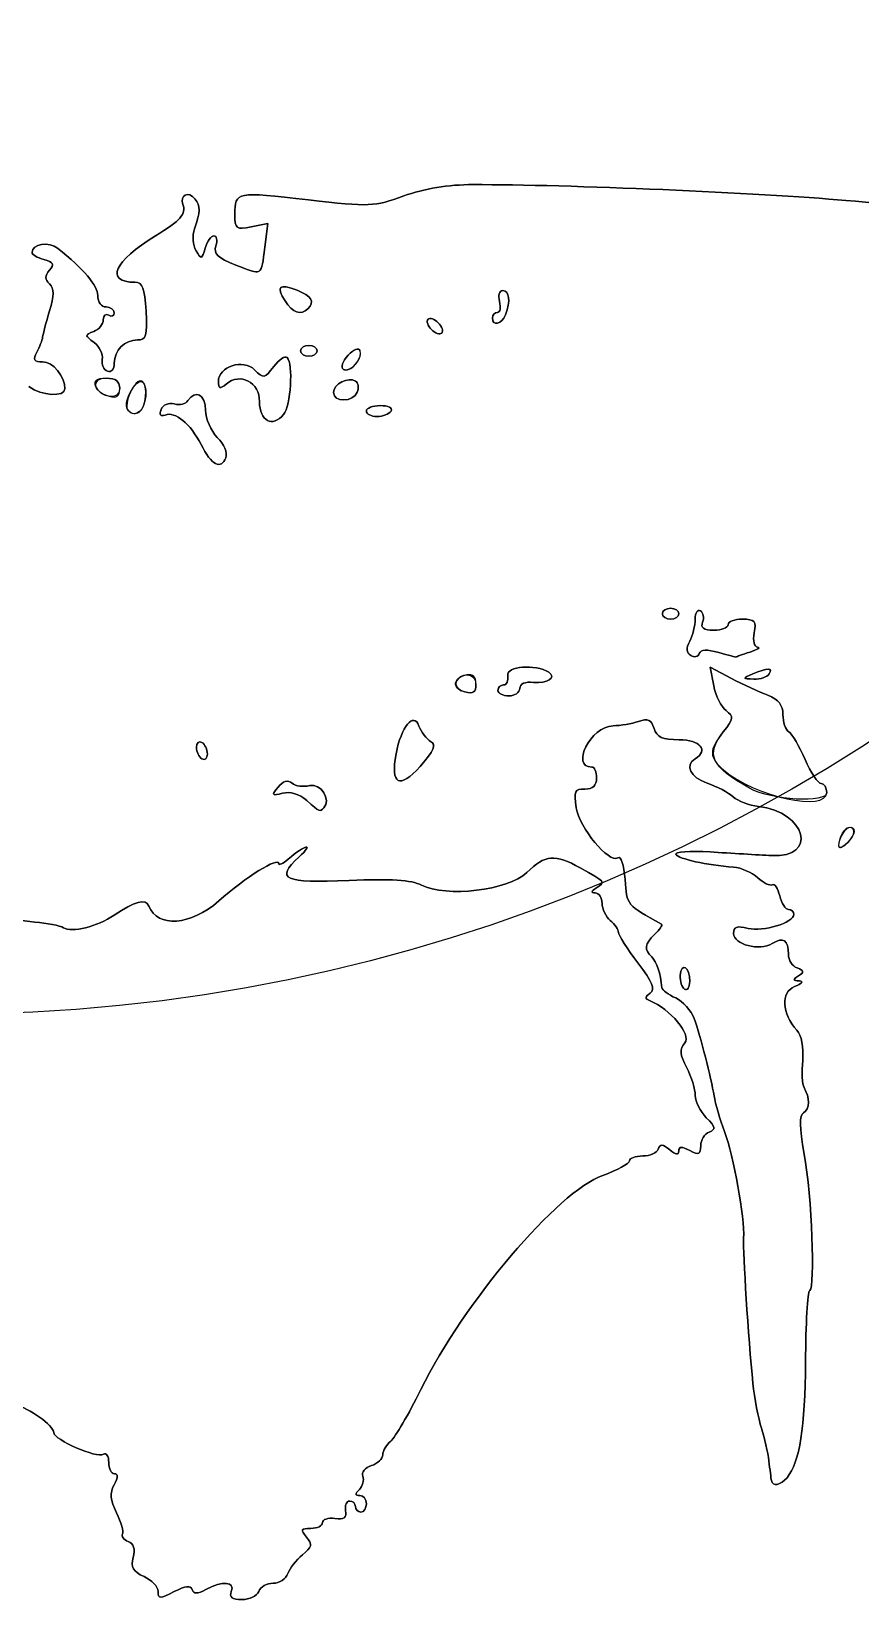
# Model space of a CAD drawing. Header units: millimetres. Extents: x -71.7 to 0.9, y 51.1 to 114.1.
# Drawn here: x -35.05 to -32.13, y 87 to 92.54 of the extents above; entities that cross this region are included whole.
import ezdxf

# ---------------------------------------------------------------- set-up
doc = ezdxf.new("R2010")
doc.units = ezdxf.units.MM
doc.layers.get('0').update_dxf_attribs({"linetype": 'CONTINUOUS'})

msp = doc.modelspace()

# ---------------------------------------------------------------- linework, layer by layer
for p, q in [((-34.2772, 91.8495), (-34.2191, 91.8612)), ((-34.2191, 91.8612), (-34.2772, 91.8495)), ((-34.2191, 91.8612), (-34.2296, 91.7774)), ((-34.2296, 91.7774), (-34.2191, 91.8612)), ((-32.6454, 90.2288), (-32.6583, 90.2939)), ((-32.6583, 90.2939), (-32.5829, 90.2546)), ((-32.5829, 90.2546), (-32.6583, 90.2939)), ((-32.6583, 90.2939), (-32.6454, 90.2288))]:
    msp.add_line(p, q)
msp.add_circle((-35.3564, 95.068), 6)
msp.add_circle((-35.3564, 95.068), 6)
for points in [[(-33.4939, 91.9984), (-33.5823, 91.9984), (-33.6674, 91.9845), (-33.739, 91.9583)], [(-33.739, 91.9583), (-33.6674, 91.9845), (-33.5823, 91.9984), (-33.4939, 91.9984)], [(-32.1786, 91.9424), (-32.4798, 91.9696), (-33.1638, 91.9987), (-33.4939, 91.9984)], [(-33.4939, 91.9984), (-33.1638, 91.9987), (-32.4798, 91.9696), (-32.1786, 91.9424)], [(-34.4766, 91.948), (-34.4981, 91.9768), (-34.5307, 91.9614), (-34.5185, 91.9282)], [(-34.5185, 91.9282), (-34.5307, 91.9614), (-34.4981, 91.9768), (-34.4766, 91.948)], [(-34.4777, 91.8422), (-34.4567, 91.9039), (-34.4564, 91.9209), (-34.4766, 91.948)], [(-34.4766, 91.948), (-34.4564, 91.9209), (-34.4567, 91.9039), (-34.4777, 91.8422)], [(-34.0756, 91.9447), (-34.3296, 91.9742), (-34.3353, 91.9731), (-34.3353, 91.8943)], [(-34.3353, 91.8943), (-34.3353, 91.9731), (-34.3296, 91.9742), (-34.0756, 91.9447)], [(-33.739, 91.9583), (-33.8439, 91.92), (-33.8588, 91.9195), (-34.0756, 91.9447)], [(-34.0756, 91.9447), (-33.8588, 91.9195), (-33.8439, 91.92), (-33.739, 91.9583)], [(-31.7047, 91.9067), (-31.7845, 91.91), (-31.9978, 91.9262), (-32.1786, 91.9424)], [(-32.1786, 91.9424), (-31.9978, 91.9262), (-31.7845, 91.91), (-31.7047, 91.9067)], [(-34.5185, 91.9282), (-34.5063, 91.8948), (-34.5274, 91.8706), (-34.6152, 91.8173)], [(-34.6152, 91.8173), (-34.5274, 91.8706), (-34.5063, 91.8948), (-34.5185, 91.9282)], [(-34.3353, 91.8943), (-34.3353, 91.8419), (-34.3312, 91.8387), (-34.2772, 91.8495)], [(-34.2772, 91.8495), (-34.3312, 91.8387), (-34.3353, 91.8419), (-34.3353, 91.8943)], [(-34.4723, 91.7648), (-34.4836, 91.7839), (-34.4859, 91.8181), (-34.4777, 91.8422)], [(-34.4777, 91.8422), (-34.4859, 91.8181), (-34.4836, 91.7839), (-34.4723, 91.7648)], [(-34.9608, 91.7739), (-34.9908, 91.7978), (-35.0511, 91.7883), (-35.0511, 91.7598)], [(-35.0511, 91.7598), (-35.0511, 91.7883), (-34.9908, 91.7978), (-34.9608, 91.7739)], [(-34.819, 91.6063), (-34.819, 91.6419), (-34.8684, 91.7004), (-34.9608, 91.7739)], [(-34.9608, 91.7739), (-34.8684, 91.7004), (-34.819, 91.6419), (-34.819, 91.6063)], [(-34.6152, 91.8173), (-34.7626, 91.7276), (-34.7951, 91.6541), (-34.6877, 91.6534)], [(-34.6877, 91.6534), (-34.7951, 91.6541), (-34.7626, 91.7276), (-34.6152, 91.8173)], [(-34.4398, 91.774), (-34.4511, 91.7341), (-34.4537, 91.7333), (-34.4723, 91.7648)], [(-34.4723, 91.7648), (-34.4537, 91.7333), (-34.4511, 91.7341), (-34.4398, 91.774)], [(-34.4092, 91.8176), (-34.4193, 91.8176), (-34.4331, 91.798), (-34.4398, 91.774)], [(-34.4398, 91.774), (-34.4331, 91.798), (-34.4193, 91.8176), (-34.4092, 91.8176)], [(-34.4021, 91.7819), (-34.3959, 91.8015), (-34.3991, 91.8176), (-34.4092, 91.8176)], [(-34.4092, 91.8176), (-34.3991, 91.8176), (-34.3959, 91.8015), (-34.4021, 91.7819)], [(-34.3323, 91.7144), (-34.3962, 91.7396), (-34.4111, 91.7538), (-34.4021, 91.7819)], [(-34.4021, 91.7819), (-34.4111, 91.7538), (-34.3962, 91.7396), (-34.3323, 91.7144)], [(-34.2296, 91.7774), (-34.2427, 91.6727), (-34.2361, 91.6767), (-34.3323, 91.7144)], [(-34.3323, 91.7144), (-34.2361, 91.6767), (-34.2427, 91.6727), (-34.2296, 91.7774)], [(-35.0511, 91.7598), (-35.0511, 91.7515), (-35.0322, 91.7398), (-35.0092, 91.7338)], [(-35.0092, 91.7338), (-35.0322, 91.7398), (-35.0511, 91.7515), (-35.0511, 91.7598)], [(-35.0092, 91.7338), (-34.9763, 91.7251), (-34.972, 91.7172), (-34.9894, 91.6962)], [(-34.9894, 91.6962), (-34.972, 91.7172), (-34.9763, 91.7251), (-35.0092, 91.7338)], [(-34.9894, 91.6962), (-35.0059, 91.6764), (-35.0059, 91.6641), (-34.9893, 91.6476)], [(-34.9893, 91.6476), (-35.0059, 91.6641), (-35.0059, 91.6764), (-34.9894, 91.6962)], [(-34.9893, 91.6476), (-34.9728, 91.631), (-34.9727, 91.6069), (-34.9892, 91.5523)], [(-34.9892, 91.5523), (-34.9727, 91.6069), (-34.9728, 91.631), (-34.9893, 91.6476)], [(-34.79, 91.5662), (-34.8064, 91.5662), (-34.819, 91.5835), (-34.819, 91.6063)], [(-34.819, 91.6063), (-34.819, 91.5835), (-34.8064, 91.5662), (-34.79, 91.5662)], [(-34.6877, 91.6534), (-34.6614, 91.6532), (-34.6533, 91.6322), (-34.6487, 91.5516)], [(-34.6487, 91.5516), (-34.6533, 91.6322), (-34.6614, 91.6532), (-34.6877, 91.6534)], [(-34.158, 91.5874), (-34.1904, 91.6393), (-34.1792, 91.6494), (-34.1156, 91.6252)], [(-34.1156, 91.6252), (-34.1792, 91.6494), (-34.1904, 91.6393), (-34.158, 91.5874)], [(-34.1156, 91.6252), (-34.065, 91.6059), (-34.0526, 91.5846), (-34.0775, 91.5597)], [(-34.0775, 91.5597), (-34.0526, 91.5846), (-34.065, 91.6059), (-34.1156, 91.6252)], [(-33.4013, 91.5854), (-33.4069, 91.6071), (-33.4019, 91.6241), (-33.3898, 91.6241)], [(-33.3898, 91.6241), (-33.4019, 91.6241), (-33.4069, 91.6071), (-33.4013, 91.5854)], [(-33.3898, 91.6241), (-33.3661, 91.6241), (-33.3617, 91.5863), (-33.38, 91.5387)], [(-33.38, 91.5387), (-33.3617, 91.5863), (-33.3661, 91.6241), (-33.3898, 91.6241)], [(-34.9892, 91.5523), (-35.0012, 91.512), (-35.0122, 91.4704), (-35.0137, 91.4597)], [(-35.0137, 91.4597), (-35.0122, 91.4704), (-35.0012, 91.512), (-34.9892, 91.5523)], [(-34.7609, 91.5457), (-34.7609, 91.5569), (-34.774, 91.5662), (-34.79, 91.5662)], [(-34.79, 91.5662), (-34.774, 91.5662), (-34.7609, 91.5569), (-34.7609, 91.5457)], [(-34.6487, 91.5516), (-34.6436, 91.4636), (-34.6476, 91.45), (-34.6787, 91.45)], [(-34.6787, 91.45), (-34.6476, 91.45), (-34.6436, 91.4636), (-34.6487, 91.5516)], [(-34.0775, 91.5597), (-34.1014, 91.5358), (-34.1325, 91.5465), (-34.158, 91.5874)], [(-34.158, 91.5874), (-34.1325, 91.5465), (-34.1014, 91.5358), (-34.0775, 91.5597)], [(-33.4087, 91.5468), (-33.3991, 91.5468), (-33.3957, 91.5642), (-33.4013, 91.5854)], [(-33.4013, 91.5854), (-33.3957, 91.5642), (-33.3991, 91.5468), (-33.4087, 91.5468)], [(-34.8335, 91.4798), (-34.8148, 91.487), (-34.7996, 91.5056), (-34.7996, 91.521)], [(-34.7996, 91.521), (-34.7996, 91.5056), (-34.8148, 91.487), (-34.8335, 91.4798)], [(-34.7996, 91.521), (-34.7996, 91.5364), (-34.7909, 91.5437), (-34.7803, 91.5371)], [(-34.7803, 91.5371), (-34.7909, 91.5437), (-34.7996, 91.5364), (-34.7996, 91.521)], [(-34.7803, 91.5371), (-34.7696, 91.5305), (-34.7609, 91.5344), (-34.7609, 91.5457)], [(-34.7609, 91.5457), (-34.7609, 91.5344), (-34.7696, 91.5305), (-34.7803, 91.5371)], [(-33.6547, 91.5069), (-33.6596, 91.5214), (-33.6523, 91.5287), (-33.6378, 91.5238)], [(-33.6378, 91.5238), (-33.6523, 91.5287), (-33.6596, 91.5214), (-33.6547, 91.5069)], [(-33.6209, 91.473), (-33.6348, 91.4777), (-33.65, 91.4929), (-33.6547, 91.5069)], [(-33.6547, 91.5069), (-33.65, 91.4929), (-33.6348, 91.4777), (-33.6209, 91.473)], [(-33.6378, 91.5238), (-33.6239, 91.5192), (-33.6087, 91.504), (-33.604, 91.49)], [(-33.604, 91.49), (-33.6087, 91.504), (-33.6239, 91.5192), (-33.6378, 91.5238)], [(-33.4263, 91.5275), (-33.4263, 91.5381), (-33.4184, 91.5468), (-33.4087, 91.5468)], [(-33.4087, 91.5468), (-33.4184, 91.5468), (-33.4263, 91.5381), (-33.4263, 91.5275)], [(-33.38, 91.5387), (-33.3929, 91.505), (-33.4263, 91.4968), (-33.4263, 91.5275)], [(-33.4263, 91.5275), (-33.4263, 91.4968), (-33.3929, 91.505), (-33.38, 91.5387)], [(-35.0137, 91.4597), (-35.015, 91.4491), (-35.0243, 91.4252), (-35.0343, 91.4065)], [(-35.0343, 91.4065), (-35.0243, 91.4252), (-35.015, 91.4491), (-35.0137, 91.4597)], [(-34.8322, 91.4408), (-34.8654, 91.4653), (-34.8654, 91.4674), (-34.8335, 91.4798)], [(-34.8335, 91.4798), (-34.8654, 91.4674), (-34.8654, 91.4653), (-34.8322, 91.4408)], [(-34.8032, 91.3813), (-34.7999, 91.3998), (-34.8129, 91.4266), (-34.8322, 91.4408)], [(-34.8322, 91.4408), (-34.8129, 91.4266), (-34.7999, 91.3998), (-34.8032, 91.3813)], [(-34.6787, 91.45), (-34.7248, 91.45), (-34.7609, 91.4136), (-34.7609, 91.3672)], [(-34.7609, 91.3672), (-34.7609, 91.4136), (-34.7248, 91.45), (-34.6787, 91.45)], [(-33.604, 91.49), (-33.5991, 91.4755), (-33.6064, 91.4682), (-33.6209, 91.473)], [(-33.6209, 91.473), (-33.6064, 91.4682), (-33.5991, 91.4755), (-33.604, 91.49)], [(-35.0343, 91.4065), (-35.0487, 91.3796), (-35.0446, 91.3727), (-35.0137, 91.3727)], [(-35.0137, 91.3727), (-35.0446, 91.3727), (-35.0487, 91.3796), (-35.0343, 91.4065)], [(-34.198, 91.356), (-34.1792, 91.3808), (-34.158, 91.3951), (-34.1507, 91.3878)], [(-34.1507, 91.3878), (-34.158, 91.3951), (-34.1792, 91.3808), (-34.198, 91.356)], [(-34.1507, 91.3878), (-34.1286, 91.3658), (-34.1378, 91.2171), (-34.1632, 91.1867)], [(-34.1632, 91.1867), (-34.1378, 91.2171), (-34.1286, 91.3658), (-34.1507, 91.3878)], [(-34.1033, 91.4113), (-34.1033, 91.422), (-34.0902, 91.4307), (-34.0742, 91.4307)], [(-34.0742, 91.4307), (-34.0902, 91.4307), (-34.1033, 91.422), (-34.1033, 91.4113)], [(-34.0742, 91.3921), (-34.0902, 91.3921), (-34.1033, 91.4007), (-34.1033, 91.4113)], [(-34.1033, 91.4113), (-34.1033, 91.4007), (-34.0902, 91.3921), (-34.0742, 91.3921)], [(-34.0742, 91.4307), (-34.0583, 91.4307), (-34.0452, 91.422), (-34.0452, 91.4113)], [(-34.0452, 91.4113), (-34.0452, 91.422), (-34.0583, 91.4307), (-34.0742, 91.4307)], [(-34.0452, 91.4113), (-34.0452, 91.4007), (-34.0583, 91.3921), (-34.0742, 91.3921)], [(-34.0742, 91.3921), (-34.0583, 91.3921), (-34.0452, 91.4007), (-34.0452, 91.4113)], [(-33.952, 91.3458), (-33.9623, 91.3522), (-33.9551, 91.374), (-33.9358, 91.3955)], [(-33.9358, 91.3955), (-33.9551, 91.374), (-33.9623, 91.3522), (-33.952, 91.3458)], [(-33.894, 91.4122), (-33.8843, 91.383), (-33.9291, 91.3316), (-33.952, 91.3458)], [(-33.9358, 91.3955), (-33.9153, 91.418), (-33.8982, 91.4249), (-33.894, 91.4122)], [(-33.9102, 91.3626), (-33.8727, 91.4077), (-33.8968, 91.4385), (-33.9358, 91.3955)], [(-35.0137, 91.3727), (-34.977, 91.3727), (-34.935, 91.3218), (-34.935, 91.2773)], [(-34.935, 91.2773), (-34.935, 91.3218), (-34.977, 91.3727), (-35.0137, 91.3727)], [(-34.7851, 91.3392), (-34.7984, 91.3439), (-34.8065, 91.3628), (-34.8032, 91.3813)], [(-34.8032, 91.3813), (-34.8065, 91.3628), (-34.7984, 91.3439), (-34.7851, 91.3392)], [(-34.7609, 91.3672), (-34.7609, 91.3465), (-34.7713, 91.3344), (-34.7851, 91.3392)], [(-34.7851, 91.3392), (-34.7713, 91.3344), (-34.7609, 91.3465), (-34.7609, 91.3672)], [(-34.3934, 91.3031), (-34.3934, 91.3561), (-34.3057, 91.3845), (-34.2655, 91.3443)], [(-34.2655, 91.3443), (-34.3057, 91.3845), (-34.3934, 91.3561), (-34.3934, 91.3031)], [(-34.2655, 91.3443), (-34.2337, 91.3125), (-34.2303, 91.3131), (-34.198, 91.356)], [(-34.198, 91.356), (-34.2303, 91.3131), (-34.2337, 91.3125), (-34.2655, 91.3443)], [(-33.952, 91.3458), (-33.9419, 91.3395), (-33.923, 91.3471), (-33.9102, 91.3626)], [(-34.935, 91.2773), (-34.935, 91.247), (-35.0184, 91.2522), (-35.0619, 91.285)], [(-35.0619, 91.285), (-35.0184, 91.2522), (-34.935, 91.247), (-34.935, 91.2773)], [(-34.8267, 91.2876), (-34.8339, 91.3063), (-34.8224, 91.3147), (-34.7893, 91.3147)], [(-34.7893, 91.3147), (-34.8459, 91.3147), (-34.838, 91.2661), (-34.7789, 91.2507)], [(-34.7416, 91.2778), (-34.7416, 91.2347), (-34.8094, 91.2425), (-34.8267, 91.2876)], [(-34.7893, 91.3147), (-34.7552, 91.3147), (-34.7416, 91.3041), (-34.7416, 91.2778)], [(-34.7416, 91.2778), (-34.7416, 91.3041), (-34.7552, 91.3147), (-34.7893, 91.3147)], [(-34.7789, 91.2507), (-34.7517, 91.2436), (-34.7416, 91.2508), (-34.7416, 91.2778)], [(-34.6626, 91.304), (-34.6864, 91.3187), (-34.7321, 91.2201), (-34.7111, 91.199)], [(-34.7035, 91.2653), (-34.6736, 91.321), (-34.6461, 91.3139), (-34.65, 91.2514)], [(-34.6728, 91.1946), (-34.6486, 91.2111), (-34.6411, 91.2907), (-34.6626, 91.304)], [(-34.3662, 91.2938), (-34.3877, 91.276), (-34.3934, 91.278), (-34.3934, 91.3031)], [(-34.3934, 91.3031), (-34.3934, 91.278), (-34.3877, 91.276), (-34.3662, 91.2938)], [(-34.2482, 91.232), (-34.248, 91.3006), (-34.3155, 91.3359), (-34.3662, 91.2938)], [(-34.3662, 91.2938), (-34.3155, 91.3359), (-34.248, 91.3006), (-34.2482, 91.232)], [(-33.9872, 91.2642), (-33.9872, 91.294), (-33.9353, 91.3207), (-33.9089, 91.3045)], [(-33.9089, 91.3045), (-33.9353, 91.3207), (-33.9872, 91.294), (-33.9872, 91.2642)], [(-33.9089, 91.3045), (-33.8997, 91.2988), (-33.8971, 91.2813), (-33.9031, 91.2657)], [(-33.9031, 91.2657), (-33.8971, 91.2813), (-33.8997, 91.2988), (-33.9089, 91.3045)], [(-34.7111, 91.199), (-34.7224, 91.2103), (-34.7195, 91.2353), (-34.7035, 91.2653)], [(-34.65, 91.2514), (-34.6532, 91.2007), (-34.6852, 91.1732), (-34.7111, 91.199)], [(-34.5955, 91.204), (-34.5891, 91.2207), (-34.5693, 91.2291), (-34.5491, 91.2238)], [(-34.5491, 91.2238), (-34.5693, 91.2291), (-34.5891, 91.2207), (-34.5955, 91.204)], [(-34.5491, 91.2238), (-34.5297, 91.2188), (-34.508, 91.224), (-34.5008, 91.2356)], [(-34.5008, 91.2356), (-34.508, 91.224), (-34.5297, 91.2188), (-34.5491, 91.2238)], [(-34.5008, 91.2356), (-34.4755, 91.2766), (-34.4386, 91.2565), (-34.4386, 91.2019)], [(-34.4386, 91.2019), (-34.4386, 91.2565), (-34.4755, 91.2766), (-34.5008, 91.2356)], [(-34.1632, 91.1867), (-34.2026, 91.139), (-34.2483, 91.1634), (-34.2482, 91.232)], [(-34.2482, 91.232), (-34.2483, 91.1634), (-34.2026, 91.139), (-34.1632, 91.1867)], [(-33.9031, 91.2657), (-33.9169, 91.2296), (-33.9872, 91.2283), (-33.9872, 91.2642)], [(-33.9872, 91.2642), (-33.9872, 91.2283), (-33.9169, 91.2296), (-33.9031, 91.2657)], [(-33.8711, 91.1986), (-33.8711, 91.2092), (-33.8489, 91.218), (-33.8217, 91.218)], [(-33.8217, 91.218), (-33.8489, 91.218), (-33.8711, 91.2092), (-33.8711, 91.1986)], [(-33.8217, 91.218), (-33.7936, 91.218), (-33.7773, 91.2096), (-33.7841, 91.1986)], [(-33.7841, 91.1986), (-33.7773, 91.2096), (-33.7936, 91.218), (-33.8217, 91.218)], [(-34.7111, 91.199), (-34.7011, 91.189), (-34.6838, 91.187), (-34.6728, 91.1946)], [(-34.5814, 91.1847), (-34.5976, 91.1784), (-34.6027, 91.1853), (-34.5955, 91.204)], [(-34.5955, 91.204), (-34.6027, 91.1853), (-34.5976, 91.1784), (-34.5814, 91.1847)], [(-34.4545, 91.0803), (-34.4921, 91.1542), (-34.5458, 91.1983), (-34.5814, 91.1847)], [(-34.5814, 91.1847), (-34.5458, 91.1983), (-34.4921, 91.1542), (-34.4545, 91.0803)], [(-34.4386, 91.2019), (-34.4386, 91.1716), (-34.42, 91.1284), (-34.3971, 91.1056)], [(-34.3971, 91.1056), (-34.42, 91.1284), (-34.4386, 91.1716), (-34.4386, 91.2019)], [(-33.8336, 91.1793), (-33.8542, 91.1793), (-33.8711, 91.188), (-33.8711, 91.1986)], [(-33.8711, 91.1986), (-33.8711, 91.188), (-33.8542, 91.1793), (-33.8336, 91.1793)], [(-33.7841, 91.1986), (-33.7907, 91.188), (-33.8129, 91.1793), (-33.8336, 91.1793)], [(-33.8336, 91.1793), (-33.8129, 91.1793), (-33.7907, 91.188), (-33.7841, 91.1986)], [(-34.3672, 91.0338), (-34.384, 90.99), (-34.4177, 91.0079), (-34.4545, 91.0803)], [(-34.4545, 91.0803), (-34.4177, 91.0079), (-34.384, 90.99), (-34.3672, 91.0338)], [(-34.3971, 91.1056), (-34.373, 91.0815), (-34.3605, 91.0513), (-34.3672, 91.0338)], [(-34.3672, 91.0338), (-34.3605, 91.0513), (-34.373, 91.0815), (-34.3971, 91.1056)], [(-32.8266, 90.4829), (-32.8266, 90.4935), (-32.8135, 90.5023), (-32.7976, 90.5023)], [(-32.7976, 90.5023), (-32.8135, 90.5023), (-32.8266, 90.4935), (-32.8266, 90.4829)], [(-32.7976, 90.5023), (-32.7816, 90.5023), (-32.7685, 90.4935), (-32.7685, 90.4829)], [(-32.7685, 90.4829), (-32.7685, 90.4935), (-32.7816, 90.5023), (-32.7976, 90.5023)], [(-32.7976, 90.4636), (-32.8135, 90.4636), (-32.8266, 90.4722), (-32.8266, 90.4829)], [(-32.8266, 90.4829), (-32.8266, 90.4722), (-32.8135, 90.4636), (-32.7976, 90.4636)], [(-32.7685, 90.4829), (-32.7685, 90.4722), (-32.7816, 90.4636), (-32.7976, 90.4636)], [(-32.7976, 90.4636), (-32.7816, 90.4636), (-32.7685, 90.4722), (-32.7685, 90.4829)], [(-32.7299, 90.3861), (-32.7192, 90.4061), (-32.7106, 90.4408), (-32.7106, 90.4634)], [(-32.7106, 90.4634), (-32.7106, 90.4408), (-32.7192, 90.4061), (-32.7299, 90.3861)], [(-32.7106, 90.4634), (-32.7106, 90.4861), (-32.7022, 90.4994), (-32.6921, 90.4931)], [(-32.6921, 90.4931), (-32.7022, 90.4994), (-32.7106, 90.4861), (-32.7106, 90.4634)], [(-32.6921, 90.4931), (-32.6818, 90.4868), (-32.6785, 90.4689), (-32.6845, 90.4533)], [(-32.6845, 90.4533), (-32.6785, 90.4689), (-32.6818, 90.4868), (-32.6921, 90.4931)], [(-32.6845, 90.4533), (-32.6923, 90.4328), (-32.6813, 90.4249), (-32.6449, 90.4249)], [(-32.6449, 90.4249), (-32.6813, 90.4249), (-32.6923, 90.4328), (-32.6845, 90.4533)], [(-32.6449, 90.4249), (-32.6172, 90.4249), (-32.5945, 90.4335), (-32.5945, 90.4442)], [(-32.5945, 90.4442), (-32.5945, 90.4335), (-32.6172, 90.4249), (-32.6449, 90.4249)], [(-32.5945, 90.4442), (-32.5945, 90.4549), (-32.5717, 90.4636), (-32.5438, 90.4636)], [(-32.5438, 90.4636), (-32.5717, 90.4636), (-32.5945, 90.4549), (-32.5945, 90.4442)], [(-32.5438, 90.4636), (-32.5003, 90.4636), (-32.4945, 90.4568), (-32.5025, 90.4152)], [(-32.5025, 90.4152), (-32.4945, 90.4568), (-32.5003, 90.4636), (-32.5438, 90.4636)], [(-32.5025, 90.4152), (-32.5078, 90.3876), (-32.5025, 90.366), (-32.4902, 90.3649)], [(-32.4902, 90.3649), (-32.5025, 90.366), (-32.5078, 90.3876), (-32.5025, 90.4152)], [(-32.7262, 90.3356), (-32.7425, 90.3456), (-32.7437, 90.3605), (-32.7299, 90.3861)], [(-32.7299, 90.3861), (-32.7437, 90.3605), (-32.7425, 90.3456), (-32.7262, 90.3356)], [(-32.6961, 90.3424), (-32.7, 90.3308), (-32.7136, 90.3277), (-32.7262, 90.3356)], [(-32.7262, 90.3356), (-32.7136, 90.3277), (-32.7, 90.3308), (-32.6961, 90.3424)], [(-32.6274, 90.3458), (-32.6694, 90.3579), (-32.6913, 90.3568), (-32.6961, 90.3424)], [(-32.6961, 90.3424), (-32.6913, 90.3568), (-32.6694, 90.3579), (-32.6274, 90.3458)], [(-32.5656, 90.3301), (-32.5657, 90.329), (-32.5935, 90.3361), (-32.6274, 90.3458)], [(-32.6274, 90.3458), (-32.5935, 90.3361), (-32.5657, 90.329), (-32.5656, 90.3301)], [(-32.5171, 90.3475), (-32.5437, 90.339), (-32.5655, 90.3312), (-32.5656, 90.3301)], [(-32.5656, 90.3301), (-32.5655, 90.3312), (-32.5437, 90.339), (-32.5171, 90.3475)], [(-32.4902, 90.3649), (-32.4784, 90.3639), (-32.4906, 90.356), (-32.5171, 90.3475)], [(-32.5171, 90.3475), (-32.4906, 90.356), (-32.4784, 90.3639), (-32.4902, 90.3649)], [(-33.3722, 90.2651), (-33.3777, 90.2974), (-33.2749, 90.3055), (-33.2277, 90.2766)], [(-33.2277, 90.2766), (-33.2749, 90.3055), (-33.3777, 90.2974), (-33.3722, 90.2651)], [(-33.2277, 90.2766), (-33.1987, 90.2588), (-33.2338, 90.235), (-33.2813, 90.2402)], [(-33.2813, 90.2402), (-33.2338, 90.235), (-33.1987, 90.2588), (-33.2277, 90.2766)], [(-32.5074, 90.2701), (-32.4542, 90.293), (-32.4353, 90.293), (-32.4494, 90.2701)], [(-32.4494, 90.2701), (-32.4353, 90.293), (-32.4542, 90.293), (-32.5074, 90.2701)], [(-33.5237, 90.2067), (-33.5455, 90.2124), (-33.56, 90.2268), (-33.556, 90.2387)], [(-33.556, 90.2387), (-33.5426, 90.2789), (-33.4843, 90.2756), (-33.4843, 90.2347)], [(-33.5165, 90.2667), (-33.5644, 90.2575), (-33.5691, 90.2185), (-33.5237, 90.2067)], [(-33.4843, 90.2347), (-33.4843, 90.2056), (-33.4938, 90.1989), (-33.5237, 90.2067)], [(-33.5237, 90.2067), (-33.4938, 90.1989), (-33.4843, 90.2056), (-33.4843, 90.2347)], [(-33.4843, 90.2347), (-33.4843, 90.26), (-33.4952, 90.2708), (-33.5165, 90.2667)], [(-33.4069, 90.2121), (-33.4069, 90.2227), (-33.3978, 90.2314), (-33.3867, 90.2314)], [(-33.3867, 90.2314), (-33.3978, 90.2314), (-33.4069, 90.2227), (-33.4069, 90.2121)], [(-33.3867, 90.2314), (-33.3756, 90.2314), (-33.3691, 90.2466), (-33.3722, 90.2651)], [(-33.3722, 90.2651), (-33.3691, 90.2466), (-33.3756, 90.2314), (-33.3867, 90.2314)], [(-33.2813, 90.2402), (-33.3117, 90.2435), (-33.3295, 90.2357), (-33.3295, 90.2191)], [(-33.3295, 90.2191), (-33.3295, 90.2357), (-33.3117, 90.2435), (-33.2813, 90.2402)], [(-32.6017, 90.1407), (-32.6187, 90.1533), (-32.6384, 90.193), (-32.6454, 90.2288)], [(-32.6454, 90.2288), (-32.6384, 90.193), (-32.6187, 90.1533), (-32.6017, 90.1407)], [(-32.5829, 90.2546), (-32.5414, 90.233), (-32.4835, 90.2061), (-32.4542, 90.1948)], [(-32.4542, 90.1948), (-32.4835, 90.2061), (-32.5414, 90.233), (-32.5829, 90.2546)], [(-32.5038, 90.2522), (-32.5446, 90.2535), (-32.5448, 90.2541), (-32.5074, 90.2701)], [(-32.5074, 90.2701), (-32.5448, 90.2541), (-32.5446, 90.2535), (-32.5038, 90.2522)], [(-32.4494, 90.2701), (-32.456, 90.2595), (-32.4804, 90.2514), (-32.5038, 90.2522)], [(-32.5038, 90.2522), (-32.4804, 90.2514), (-32.456, 90.2595), (-32.4494, 90.2701)], [(-33.3682, 90.1927), (-33.3895, 90.1927), (-33.4069, 90.2015), (-33.4069, 90.2121)], [(-33.4069, 90.2121), (-33.4069, 90.2015), (-33.3895, 90.1927), (-33.3682, 90.1927)], [(-33.3295, 90.2191), (-33.3295, 90.2046), (-33.3469, 90.1927), (-33.3682, 90.1927)], [(-33.3682, 90.1927), (-33.3469, 90.1927), (-33.3295, 90.2046), (-33.3295, 90.2191)], [(-32.4542, 90.1948), (-32.4161, 90.1801), (-32.4011, 90.1607), (-32.4011, 90.1266)], [(-32.4011, 90.1266), (-32.4011, 90.1607), (-32.4161, 90.1801), (-32.4542, 90.1948)], [(-32.6116, 90.0655), (-32.5746, 90.1126), (-32.5736, 90.1197), (-32.6017, 90.1407)], [(-32.6017, 90.1407), (-32.5736, 90.1197), (-32.5746, 90.1126), (-32.6116, 90.0655)], [(-32.4011, 90.1266), (-32.4011, 90.1004), (-32.3916, 90.0732), (-32.3801, 90.066)], [(-32.3801, 90.066), (-32.3916, 90.0732), (-32.4011, 90.1004), (-32.4011, 90.1266)], [(-33.7664, 89.9879), (-33.7483, 90.0841), (-33.7044, 90.1374), (-33.6854, 90.0864)], [(-33.6854, 90.0864), (-33.7044, 90.1374), (-33.7483, 90.0841), (-33.7664, 89.9879)], [(-33.6854, 90.0864), (-33.6775, 90.0651), (-33.659, 90.0405), (-33.6444, 90.0317)], [(-33.6444, 90.0317), (-33.659, 90.0405), (-33.6775, 90.0651), (-33.6854, 90.0864)], [(-33.0751, 89.9413), (-33.1521, 89.9413), (-33.0787, 90.085), (-33.0007, 90.0871)], [(-33.0007, 90.0871), (-33.0787, 90.085), (-33.1521, 89.9413), (-33.0751, 89.9413)], [(-33.0007, 90.0871), (-32.9741, 90.0877), (-32.9334, 90.0947), (-32.9104, 90.1026)], [(-32.9104, 90.1026), (-32.9334, 90.0947), (-32.9741, 90.0877), (-33.0007, 90.0871)], [(-32.9104, 90.1026), (-32.8779, 90.1138), (-32.8656, 90.1081), (-32.8559, 90.0775)], [(-32.8559, 90.0775), (-32.8656, 90.1081), (-32.8779, 90.1138), (-32.9104, 90.1026)], [(-32.8559, 90.0775), (-32.846, 90.0466), (-32.8269, 90.038), (-32.7672, 90.038)], [(-32.7672, 90.038), (-32.8269, 90.038), (-32.846, 90.0466), (-32.8559, 90.0775)], [(-32.6116, 90.0655), (-32.6635, 89.9995), (-32.663, 89.9763), (-32.609, 89.9302)], [(-32.5188, 89.8667), (-32.6549, 89.9434), (-32.6745, 89.9855), (-32.6116, 90.0655)], [(-32.3801, 90.066), (-32.3686, 90.059), (-32.3428, 90.0149), (-32.3228, 89.9682)], [(-32.3228, 89.9682), (-32.3428, 90.0149), (-32.3686, 90.059), (-32.3801, 90.066)], [(-34.4708, 90.0113), (-34.4708, 90.0272), (-34.4621, 90.0349), (-34.4515, 90.0283)], [(-34.4515, 90.0283), (-34.4621, 90.0349), (-34.4708, 90.0272), (-34.4708, 90.0113)], [(-34.4515, 89.9703), (-34.4621, 89.9769), (-34.4708, 89.9953), (-34.4708, 90.0113)], [(-34.4708, 90.0113), (-34.4708, 89.9953), (-34.4621, 89.9769), (-34.4515, 89.9703)], [(-34.4515, 90.0283), (-34.4408, 90.0218), (-34.4321, 90.0034), (-34.4321, 89.9874)], [(-34.4321, 89.9874), (-34.4321, 90.0034), (-34.4408, 90.0218), (-34.4515, 90.0283)], [(-33.6444, 90.0317), (-33.6236, 90.0192), (-33.6317, 90.0001), (-33.6816, 89.9438)], [(-33.6816, 89.9438), (-33.6317, 90.0001), (-33.6236, 90.0192), (-33.6444, 90.0317)], [(-32.7672, 90.038), (-32.6932, 90.038), (-32.6617, 90.0004), (-32.7106, 89.9703)], [(-32.7106, 89.9703), (-32.6617, 90.0004), (-32.6932, 90.038), (-32.7672, 90.038)], [(-34.4321, 89.9874), (-34.4321, 89.9714), (-34.4408, 89.9637), (-34.4515, 89.9703)], [(-34.4515, 89.9703), (-34.4408, 89.9637), (-34.4321, 89.9714), (-34.4321, 89.9874)], [(-33.6816, 89.9438), (-33.7541, 89.862), (-33.7868, 89.8789), (-33.7664, 89.9879)], [(-33.7664, 89.9879), (-33.7868, 89.8789), (-33.7541, 89.862), (-33.6816, 89.9438)], [(-32.7106, 89.9703), (-32.7488, 89.9467), (-32.7287, 89.906), (-32.6683, 89.8849)], [(-32.6683, 89.8849), (-32.7287, 89.906), (-32.7488, 89.9467), (-32.7106, 89.9703)], [(-32.3228, 89.9682), (-32.3027, 89.9215), (-32.2774, 89.8832), (-32.2663, 89.8832)], [(-32.2663, 89.8832), (-32.2774, 89.8832), (-32.3027, 89.9215), (-32.3228, 89.9682)], [(-34.1829, 89.8705), (-34.1648, 89.8925), (-34.1488, 89.897), (-34.1335, 89.8843)], [(-34.1335, 89.8843), (-34.1488, 89.897), (-34.1648, 89.8925), (-34.1829, 89.8705)], [(-33.1, 89.8639), (-33.0716, 89.8639), (-33.0587, 89.876), (-33.0587, 89.9026)], [(-33.0587, 89.9026), (-33.0587, 89.876), (-33.0716, 89.8639), (-33.1, 89.8639)], [(-33.0587, 89.9026), (-33.0587, 89.9239), (-33.0661, 89.9413), (-33.0751, 89.9413)], [(-33.0751, 89.9413), (-33.0661, 89.9413), (-33.0587, 89.9239), (-33.0587, 89.9026)], [(-32.609, 89.9302), (-32.4995, 89.8366), (-32.2463, 89.7817), (-32.2463, 89.8515)], [(-34.1668, 89.8489), (-34.205, 89.8391), (-34.2068, 89.8414), (-34.1829, 89.8705)], [(-34.1829, 89.8705), (-34.2068, 89.8414), (-34.205, 89.8391), (-34.1668, 89.8489)], [(-34.0816, 89.8233), (-34.1084, 89.8465), (-34.1397, 89.8559), (-34.1668, 89.8489)], [(-34.1668, 89.8489), (-34.1397, 89.8559), (-34.1084, 89.8465), (-34.0816, 89.8233)], [(-34.1335, 89.8843), (-34.1211, 89.874), (-34.093, 89.8702), (-34.0711, 89.876)], [(-34.0711, 89.876), (-34.093, 89.8702), (-34.1211, 89.874), (-34.1335, 89.8843)], [(-34.0711, 89.876), (-34.0325, 89.8861), (-33.994, 89.8249), (-34.0216, 89.7973)], [(-34.0216, 89.7973), (-33.994, 89.8249), (-34.0325, 89.8861), (-34.0711, 89.876)], [(-33.1304, 89.7975), (-33.1398, 89.8558), (-33.1361, 89.8639), (-33.1, 89.8639)], [(-33.1, 89.8639), (-33.1361, 89.8639), (-33.1398, 89.8558), (-33.1304, 89.7975)], [(-32.6683, 89.8849), (-32.6344, 89.8731), (-32.5931, 89.8512), (-32.5764, 89.8362)], [(-32.5764, 89.8362), (-32.5931, 89.8512), (-32.6344, 89.8731), (-32.6683, 89.8849)], [(-32.5764, 89.8362), (-32.5597, 89.8212), (-32.5197, 89.806), (-32.4874, 89.8023)], [(-32.4874, 89.8023), (-32.5197, 89.806), (-32.5597, 89.8212), (-32.5764, 89.8362)], [(-32.2463, 89.8515), (-32.2463, 89.8126), (-32.4422, 89.8234), (-32.5188, 89.8667)], [(-32.2663, 89.8832), (-32.2553, 89.8832), (-32.2463, 89.869), (-32.2463, 89.8515)], [(-32.2463, 89.8515), (-32.2463, 89.869), (-32.2553, 89.8832), (-32.2663, 89.8832)], [(-34.0216, 89.7973), (-34.0361, 89.7828), (-34.0339, 89.7818), (-34.0816, 89.8233)], [(-34.0816, 89.8233), (-34.0339, 89.7818), (-34.0361, 89.7828), (-34.0216, 89.7973)], [(-32.9835, 89.6208), (-33.0151, 89.6013), (-33.1188, 89.726), (-33.1304, 89.7975)], [(-33.1304, 89.7975), (-33.1188, 89.726), (-33.0151, 89.6013), (-32.9835, 89.6208)], [(-32.4874, 89.8023), (-32.3192, 89.7834), (-32.2757, 89.6189), (-32.4414, 89.6287)], [(-32.4414, 89.6287), (-32.2757, 89.6189), (-32.3192, 89.7834), (-32.4874, 89.8023)], [(-32.1669, 89.7285), (-32.1846, 89.7285), (-32.2138, 89.6702), (-32.202, 89.6584)], [(-32.1964, 89.6967), (-32.1839, 89.7291), (-32.1496, 89.7411), (-32.1496, 89.7131)], [(-32.1725, 89.6747), (-32.1454, 89.7018), (-32.1426, 89.7285), (-32.1669, 89.7285)], [(-32.202, 89.6584), (-32.2056, 89.662), (-32.203, 89.6793), (-32.1964, 89.6967)], [(-32.1496, 89.7131), (-32.1496, 89.6943), (-32.1928, 89.6492), (-32.202, 89.6584)], [(-32.202, 89.6584), (-32.1984, 89.6548), (-32.1851, 89.6621), (-32.1725, 89.6747)], [(-34.1806, 89.6003), (-34.1806, 89.5931), (-34.1654, 89.6002), (-34.1468, 89.6162)], [(-34.1468, 89.6162), (-34.1654, 89.6002), (-34.1806, 89.5931), (-34.1806, 89.6003)], [(-34.1092, 89.6237), (-34.1944, 89.5454), (-34.1629, 89.5306), (-33.9318, 89.5407)], [(-33.9318, 89.5407), (-34.1629, 89.5306), (-34.1944, 89.5454), (-34.1092, 89.6237)], [(-34.1468, 89.6162), (-34.0859, 89.6685), (-34.0535, 89.6749), (-34.1092, 89.6237)], [(-34.1092, 89.6237), (-34.0535, 89.6749), (-34.0859, 89.6685), (-34.1468, 89.6162)], [(-33.3053, 89.5688), (-33.239, 89.6324), (-33.2058, 89.6353), (-33.1167, 89.5855)], [(-33.1167, 89.5855), (-33.2058, 89.6353), (-33.239, 89.6324), (-33.3053, 89.5688)], [(-32.9582, 89.5439), (-32.9618, 89.5968), (-32.972, 89.6279), (-32.9835, 89.6208)], [(-32.9835, 89.6208), (-32.972, 89.6279), (-32.9618, 89.5968), (-32.9582, 89.5439)], [(-32.6579, 89.6415), (-32.7301, 89.6458), (-32.7845, 89.642), (-32.779, 89.633)], [(-32.779, 89.633), (-32.7845, 89.642), (-32.7301, 89.6458), (-32.6579, 89.6415)], [(-32.779, 89.633), (-32.7691, 89.617), (-32.6701, 89.5951), (-32.5752, 89.5879)], [(-32.5752, 89.5879), (-32.6701, 89.5951), (-32.7691, 89.617), (-32.779, 89.633)], [(-32.4414, 89.6287), (-32.4883, 89.6314), (-32.5858, 89.6372), (-32.6579, 89.6415)], [(-32.6579, 89.6415), (-32.5858, 89.6372), (-32.4883, 89.6314), (-32.4414, 89.6287)], [(-34.3922, 89.4685), (-34.2969, 89.553), (-34.1806, 89.6255), (-34.1806, 89.6003)], [(-34.1806, 89.6003), (-34.1806, 89.6255), (-34.2969, 89.553), (-34.3922, 89.4685)], [(-33.6771, 89.5247), (-33.5892, 89.4799), (-33.3711, 89.5058), (-33.3053, 89.5688)], [(-33.3053, 89.5688), (-33.3711, 89.5058), (-33.5892, 89.4799), (-33.6771, 89.5247)], [(-33.1167, 89.5855), (-33.0263, 89.535), (-33.0267, 89.5356), (-33.0593, 89.515)], [(-33.0593, 89.515), (-33.0267, 89.5356), (-33.0263, 89.535), (-33.1167, 89.5855)], [(-32.5752, 89.5879), (-32.5485, 89.5858), (-32.5102, 89.5691), (-32.49, 89.5507)], [(-32.49, 89.5507), (-32.5102, 89.5691), (-32.5485, 89.5858), (-32.5752, 89.5879)], [(-33.9318, 89.5407), (-33.7863, 89.5471), (-33.7117, 89.5424), (-33.6771, 89.5247)], [(-33.6771, 89.5247), (-33.7117, 89.5424), (-33.7863, 89.5471), (-33.9318, 89.5407)], [(-33.0593, 89.515), (-33.0786, 89.5028), (-33.0799, 89.4969), (-33.0636, 89.4967)], [(-33.0636, 89.4967), (-33.0799, 89.4969), (-33.0786, 89.5028), (-33.0593, 89.515)], [(-32.8291, 89.3861), (-32.9511, 89.453), (-32.9523, 89.4544), (-32.9582, 89.5439)], [(-32.9582, 89.5439), (-32.9523, 89.4544), (-32.9511, 89.453), (-32.8291, 89.3861)], [(-32.49, 89.5507), (-32.4697, 89.5322), (-32.4468, 89.5211), (-32.4389, 89.5259)], [(-32.4389, 89.5259), (-32.4468, 89.5211), (-32.4697, 89.5322), (-32.49, 89.5507)], [(-32.4389, 89.5259), (-32.431, 89.5308), (-32.4191, 89.5131), (-32.4125, 89.4866)], [(-32.4125, 89.4866), (-32.4191, 89.5131), (-32.431, 89.5308), (-32.4389, 89.5259)], [(-34.7609, 89.4187), (-34.6895, 89.467), (-34.6492, 89.4776), (-34.6389, 89.4507)], [(-34.6389, 89.4507), (-34.6492, 89.4776), (-34.6895, 89.467), (-34.7609, 89.4187)], [(-34.6389, 89.4507), (-34.609, 89.3726), (-34.4905, 89.3811), (-34.3922, 89.4685)], [(-34.3922, 89.4685), (-34.4905, 89.3811), (-34.609, 89.3726), (-34.6389, 89.4507)], [(-33.0636, 89.4967), (-33.0503, 89.4965), (-33.0394, 89.4801), (-33.0394, 89.46)], [(-33.0394, 89.46), (-33.0394, 89.4801), (-33.0503, 89.4965), (-33.0636, 89.4967)], [(-33.0394, 89.46), (-33.0394, 89.4401), (-33.0263, 89.4129), (-33.0104, 89.3997)], [(-33.0104, 89.3997), (-33.0263, 89.4129), (-33.0394, 89.4401), (-33.0394, 89.46)], [(-32.4125, 89.4866), (-32.4058, 89.46), (-32.3918, 89.4384), (-32.3814, 89.4384)], [(-32.3814, 89.4384), (-32.3918, 89.4384), (-32.4058, 89.46), (-32.4125, 89.4866)], [(-35.2003, 89.4216), (-35.1555, 89.4097), (-35.0838, 89.3974), (-35.041, 89.3941)], [(-35.041, 89.3941), (-35.0838, 89.3974), (-35.1555, 89.4097), (-35.2003, 89.4216)], [(-35.041, 89.3941), (-34.9981, 89.3908), (-34.9528, 89.3817), (-34.9403, 89.374)], [(-34.9403, 89.374), (-34.9528, 89.3817), (-34.9981, 89.3908), (-35.041, 89.3941)], [(-34.9403, 89.374), (-34.9104, 89.3555), (-34.8217, 89.3776), (-34.7609, 89.4187)], [(-34.7609, 89.4187), (-34.8217, 89.3776), (-34.9104, 89.3555), (-34.9403, 89.374)], [(-33.0104, 89.3997), (-32.9944, 89.3865), (-32.9813, 89.3674), (-32.9813, 89.3574)], [(-32.9813, 89.3574), (-32.9813, 89.3674), (-32.9944, 89.3865), (-33.0104, 89.3997)], [(-32.3624, 89.4213), (-32.3624, 89.3916), (-32.4706, 89.3583), (-32.5238, 89.3717)], [(-32.5238, 89.3717), (-32.4706, 89.3583), (-32.3624, 89.3916), (-32.3624, 89.4213)], [(-32.3814, 89.4384), (-32.3709, 89.4384), (-32.3624, 89.4307), (-32.3624, 89.4213)], [(-32.3624, 89.4213), (-32.3624, 89.4307), (-32.3709, 89.4384), (-32.3814, 89.4384)], [(-32.9813, 89.3574), (-32.9813, 89.3475), (-32.9507, 89.2992), (-32.9131, 89.25)], [(-32.9131, 89.25), (-32.9507, 89.2992), (-32.9813, 89.3475), (-32.9813, 89.3574)], [(-32.8639, 89.2707), (-32.8921, 89.2988), (-32.89, 89.3141), (-32.8533, 89.3508)], [(-32.8533, 89.3508), (-32.89, 89.3141), (-32.8921, 89.2988), (-32.8639, 89.2707)], [(-32.8533, 89.3508), (-32.8361, 89.3681), (-32.8252, 89.3839), (-32.8291, 89.3861)], [(-32.8291, 89.3861), (-32.8252, 89.3839), (-32.8361, 89.3681), (-32.8533, 89.3508)], [(-32.5238, 89.3717), (-32.5632, 89.3816), (-32.5752, 89.3774), (-32.5752, 89.3538)], [(-32.5752, 89.3538), (-32.5752, 89.3774), (-32.5632, 89.3816), (-32.5238, 89.3717)], [(-32.5752, 89.3538), (-32.5752, 89.3145), (-32.4833, 89.2906), (-32.4389, 89.3184)], [(-32.4389, 89.3184), (-32.4833, 89.2906), (-32.5752, 89.3145), (-32.5752, 89.3538)], [(-32.4389, 89.3184), (-32.3998, 89.3428), (-32.3817, 89.3306), (-32.3817, 89.2798)], [(-32.3817, 89.2798), (-32.3817, 89.3306), (-32.3998, 89.3428), (-32.4389, 89.3184)], [(-32.3817, 89.2798), (-32.3817, 89.2599), (-32.3679, 89.2384), (-32.3511, 89.232)], [(-32.3511, 89.232), (-32.3679, 89.2384), (-32.3817, 89.2599), (-32.3817, 89.2798)], [(-32.9131, 89.25), (-32.8612, 89.1821), (-32.8509, 89.1566), (-32.8697, 89.1434)], [(-32.8697, 89.1434), (-32.8509, 89.1566), (-32.8612, 89.1821), (-32.9131, 89.25)], [(-32.8281, 89.1623), (-32.8332, 89.2142), (-32.8459, 89.2527), (-32.8639, 89.2707)], [(-32.8639, 89.2707), (-32.8459, 89.2527), (-32.8332, 89.2142), (-32.8281, 89.1623)], [(-32.7299, 89.1846), (-32.7299, 89.235), (-32.7597, 89.2535), (-32.7633, 89.2053)], [(-32.7633, 89.2053), (-32.7597, 89.2535), (-32.7299, 89.235), (-32.7299, 89.1846)], [(-32.3511, 89.232), (-32.3264, 89.2225), (-32.3254, 89.217), (-32.3463, 89.2039)], [(-32.3463, 89.2039), (-32.3254, 89.217), (-32.3264, 89.2225), (-32.3511, 89.232)], [(-32.7633, 89.2053), (-32.7649, 89.185), (-32.7579, 89.1633), (-32.748, 89.1571)], [(-32.748, 89.1571), (-32.7579, 89.1633), (-32.7649, 89.185), (-32.7633, 89.2053)], [(-32.748, 89.1571), (-32.7381, 89.151), (-32.7299, 89.1633), (-32.7299, 89.1846)], [(-32.7299, 89.1846), (-32.7299, 89.1633), (-32.7381, 89.151), (-32.748, 89.1571)], [(-32.3463, 89.2039), (-32.367, 89.1907), (-32.3664, 89.1872), (-32.343, 89.186)], [(-32.343, 89.186), (-32.3664, 89.1872), (-32.367, 89.1907), (-32.3463, 89.2039)], [(-32.343, 89.186), (-32.3271, 89.1851), (-32.3345, 89.1763), (-32.3596, 89.1662)], [(-32.3596, 89.1662), (-32.3345, 89.1763), (-32.3271, 89.1851), (-32.343, 89.186)], [(-32.8697, 89.1434), (-32.8881, 89.1303), (-32.8886, 89.1236), (-32.8714, 89.1166)], [(-32.8714, 89.1166), (-32.8886, 89.1236), (-32.8881, 89.1303), (-32.8697, 89.1434)], [(-32.8714, 89.1166), (-32.7988, 89.0868), (-32.7229, 88.9962), (-32.7467, 88.9676)], [(-32.7467, 88.9676), (-32.7229, 88.9962), (-32.7988, 89.0868), (-32.8714, 89.1166)], [(-32.7795, 89.1259), (-32.8054, 89.1377), (-32.8273, 89.1541), (-32.8281, 89.1623)], [(-32.8281, 89.1623), (-32.8273, 89.1541), (-32.8054, 89.1377), (-32.7795, 89.1259)], [(-32.7145, 89.0538), (-32.7244, 89.0817), (-32.7536, 89.1142), (-32.7795, 89.1259)], [(-32.7795, 89.1259), (-32.7536, 89.1142), (-32.7244, 89.0817), (-32.7145, 89.0538)], [(-32.3596, 89.1662), (-32.4098, 89.1461), (-32.4059, 89.0721), (-32.3517, 89.0119)], [(-32.3517, 89.0119), (-32.4059, 89.0721), (-32.4098, 89.1461), (-32.3596, 89.1662)], [(-32.6439, 88.7798), (-32.6543, 88.8446), (-32.6917, 88.9902), (-32.7145, 89.0538)], [(-32.7145, 89.0538), (-32.6917, 88.9902), (-32.6543, 88.8446), (-32.6439, 88.7798)], [(-32.3517, 89.0119), (-32.3353, 88.9936), (-32.3273, 88.9521), (-32.3313, 88.9054)], [(-32.3313, 88.9054), (-32.3273, 88.9521), (-32.3353, 88.9936), (-32.3517, 89.0119)], [(-32.7467, 88.9676), (-32.7664, 88.9438), (-32.7653, 88.9272), (-32.7407, 88.8798)], [(-32.7407, 88.8798), (-32.7653, 88.9272), (-32.7664, 88.9438), (-32.7467, 88.9676)], [(-32.3313, 88.9054), (-32.3349, 88.8634), (-32.3327, 88.8204), (-32.3264, 88.8097)], [(-32.3264, 88.8097), (-32.3327, 88.8204), (-32.3349, 88.8634), (-32.3313, 88.9054)], [(-32.7407, 88.8798), (-32.7242, 88.8476), (-32.7106, 88.8035), (-32.7106, 88.7817)], [(-32.7106, 88.7817), (-32.7106, 88.8035), (-32.7242, 88.8476), (-32.7407, 88.8798)], [(-32.7106, 88.7817), (-32.7106, 88.7598), (-32.6929, 88.7244), (-32.6714, 88.7029)], [(-32.6714, 88.7029), (-32.6929, 88.7244), (-32.7106, 88.7598), (-32.7106, 88.7817)], [(-32.3264, 88.8097), (-32.3056, 88.7742), (-32.3063, 88.7334), (-32.3279, 88.7201)], [(-32.3279, 88.7201), (-32.3063, 88.7334), (-32.3056, 88.7742), (-32.3264, 88.8097)], [(-32.6071, 88.654), (-32.623, 88.6961), (-32.6395, 88.7527), (-32.6439, 88.7798)], [(-32.6439, 88.7798), (-32.6395, 88.7527), (-32.623, 88.6961), (-32.6071, 88.654)], [(-32.6714, 88.7029), (-32.6383, 88.6698), (-32.6368, 88.662), (-32.6617, 88.6525)], [(-32.6617, 88.6525), (-32.6368, 88.662), (-32.6383, 88.6698), (-32.6714, 88.7029)], [(-32.3279, 88.7201), (-32.3435, 88.7104), (-32.343, 88.6708), (-32.3258, 88.5745)], [(-32.3258, 88.5745), (-32.343, 88.6708), (-32.3435, 88.7104), (-32.3279, 88.7201)], [(-32.6617, 88.6525), (-32.6779, 88.6463), (-32.6912, 88.6244), (-32.6912, 88.6039)], [(-32.6912, 88.6039), (-32.6912, 88.6244), (-32.6779, 88.6463), (-32.6617, 88.6525)], [(-32.5396, 88.2777), (-32.5356, 88.3508), (-32.5746, 88.5677), (-32.6071, 88.654)], [(-32.6071, 88.654), (-32.5746, 88.5677), (-32.5356, 88.3508), (-32.5396, 88.2777)], [(-32.8959, 88.5679), (-32.9217, 88.5679), (-32.9426, 88.5601), (-32.9426, 88.5505)], [(-32.9426, 88.5505), (-32.9426, 88.5601), (-32.9217, 88.5679), (-32.8959, 88.5679)], [(-32.841, 88.5921), (-32.8455, 88.5788), (-32.8702, 88.5679), (-32.8959, 88.5679)], [(-32.8959, 88.5679), (-32.8702, 88.5679), (-32.8455, 88.5788), (-32.841, 88.5921)], [(-32.8007, 88.5898), (-32.8258, 88.6104), (-32.8347, 88.6109), (-32.841, 88.5921)], [(-32.841, 88.5921), (-32.8347, 88.6109), (-32.8258, 88.6104), (-32.8007, 88.5898)], [(-32.7685, 88.5856), (-32.7685, 88.5702), (-32.7788, 88.5716), (-32.8007, 88.5898)], [(-32.8007, 88.5898), (-32.7788, 88.5716), (-32.7685, 88.5702), (-32.7685, 88.5856)], [(-32.7299, 88.5873), (-32.7583, 88.6024), (-32.7685, 88.602), (-32.7685, 88.5856)], [(-32.7685, 88.5856), (-32.7685, 88.602), (-32.7583, 88.6024), (-32.7299, 88.5873)], [(-32.6912, 88.6039), (-32.6912, 88.5726), (-32.6974, 88.5699), (-32.7299, 88.5873)], [(-32.7299, 88.5873), (-32.6974, 88.5699), (-32.6912, 88.5726), (-32.6912, 88.6039)], [(-32.3258, 88.5745), (-32.2991, 88.424), (-32.2863, 88.1052), (-32.3065, 88.0927)], [(-32.3065, 88.0927), (-32.2863, 88.1052), (-32.2991, 88.424), (-32.3258, 88.5745)], [(-32.9426, 88.5505), (-32.9426, 88.541), (-32.9849, 88.5179), (-33.0367, 88.4993)], [(-33.0367, 88.4993), (-32.9849, 88.5179), (-32.9426, 88.541), (-32.9426, 88.5505)], [(-33.0367, 88.4993), (-33.1962, 88.442), (-33.5253, 88.0542), (-33.6789, 87.7427)], [(-33.6789, 87.7427), (-33.5253, 88.0542), (-33.1962, 88.442), (-33.0367, 88.4993)], [(-32.5067, 87.7652), (-32.5232, 87.9275), (-32.5424, 88.2265), (-32.5396, 88.2777)], [(-32.5396, 88.2777), (-32.5424, 88.2265), (-32.5232, 87.9275), (-32.5067, 87.7652)], [(-32.3065, 88.0927), (-32.3139, 88.0881), (-32.3205, 87.9744), (-32.3211, 87.8399)], [(-32.3211, 87.8399), (-32.3205, 87.9744), (-32.3139, 88.0881), (-32.3065, 88.0927)], [(-32.3211, 87.8399), (-32.3224, 87.6102), (-32.342, 87.4877), (-32.3866, 87.4315)], [(-32.3866, 87.4315), (-32.342, 87.4877), (-32.3224, 87.6102), (-32.3211, 87.8399)], [(-33.6789, 87.7427), (-33.7217, 87.6558), (-33.7695, 87.5742), (-33.785, 87.5613)], [(-33.785, 87.5613), (-33.7695, 87.5742), (-33.7217, 87.6558), (-33.6789, 87.7427)], [(-32.4769, 87.607), (-32.4879, 87.6407), (-32.5012, 87.712), (-32.5067, 87.7652)], [(-32.5067, 87.7652), (-32.5012, 87.712), (-32.4879, 87.6407), (-32.4769, 87.607)], [(-34.9743, 87.5908), (-34.9751, 87.6173), (-35.0615, 87.6786), (-35.1115, 87.6883)], [(-35.1115, 87.6883), (-35.0615, 87.6786), (-34.9751, 87.6173), (-34.9743, 87.5908)], [(-34.7985, 87.5144), (-34.8223, 87.4997), (-34.9735, 87.5654), (-34.9743, 87.5908)], [(-34.9743, 87.5908), (-34.9735, 87.5654), (-34.8223, 87.4997), (-34.7985, 87.5144)], [(-32.4505, 87.4909), (-32.4541, 87.5209), (-32.4659, 87.5731), (-32.4769, 87.607)], [(-32.4769, 87.607), (-32.4659, 87.5731), (-32.4541, 87.5209), (-32.4505, 87.4909)], [(-34.7803, 87.4859), (-34.7803, 87.5077), (-34.7885, 87.5206), (-34.7985, 87.5144)], [(-34.7985, 87.5144), (-34.7885, 87.5206), (-34.7803, 87.5077), (-34.7803, 87.4859)], [(-33.8131, 87.5127), (-33.8131, 87.4987), (-33.8311, 87.4816), (-33.8532, 87.4746)], [(-33.8532, 87.4746), (-33.8311, 87.4816), (-33.8131, 87.4987), (-33.8131, 87.5127)], [(-33.785, 87.5613), (-33.8004, 87.5485), (-33.8131, 87.5266), (-33.8131, 87.5127)], [(-33.8131, 87.5127), (-33.8131, 87.5266), (-33.8004, 87.5485), (-33.785, 87.5613)], [(-34.7602, 87.446), (-34.7713, 87.446), (-34.7803, 87.464), (-34.7803, 87.4859)], [(-34.7803, 87.4859), (-34.7803, 87.464), (-34.7713, 87.446), (-34.7602, 87.446)], [(-33.8532, 87.4746), (-33.8753, 87.4676), (-33.8889, 87.4507), (-33.8837, 87.4369)], [(-33.8837, 87.4369), (-33.8889, 87.4507), (-33.8753, 87.4676), (-33.8532, 87.4746)], [(-32.4419, 87.4218), (-32.4432, 87.4298), (-32.447, 87.4609), (-32.4505, 87.4909)], [(-32.4505, 87.4909), (-32.447, 87.4609), (-32.4432, 87.4298), (-32.4419, 87.4218)], [(-34.7526, 87.3075), (-34.7753, 87.353), (-34.7774, 87.3766), (-34.7613, 87.4066)], [(-34.7613, 87.4066), (-34.7774, 87.3766), (-34.7753, 87.353), (-34.7526, 87.3075)], [(-34.7613, 87.4066), (-34.7471, 87.4331), (-34.7468, 87.446), (-34.7602, 87.446)], [(-34.7602, 87.446), (-34.7468, 87.446), (-34.7471, 87.4331), (-34.7613, 87.4066)], [(-33.8837, 87.4369), (-33.8784, 87.4233), (-33.884, 87.4023), (-33.8959, 87.3903)], [(-33.8959, 87.3903), (-33.884, 87.4023), (-33.8784, 87.4233), (-33.8837, 87.4369)], [(-32.3866, 87.4315), (-32.4078, 87.4047), (-32.4386, 87.3993), (-32.4419, 87.4218)], [(-32.4419, 87.4218), (-32.4386, 87.3993), (-32.4078, 87.4047), (-32.3866, 87.4315)], [(-33.93, 87.3493), (-33.9411, 87.3493), (-33.9476, 87.334), (-33.9445, 87.3155)], [(-33.9445, 87.3155), (-33.9476, 87.334), (-33.9411, 87.3493), (-33.93, 87.3493)], [(-33.9098, 87.33), (-33.9098, 87.3406), (-33.9189, 87.3493), (-33.93, 87.3493)], [(-33.93, 87.3493), (-33.9189, 87.3493), (-33.9098, 87.3406), (-33.9098, 87.33)], [(-33.8959, 87.3903), (-33.9119, 87.3743), (-33.9115, 87.3687), (-33.8943, 87.3687)], [(-33.8943, 87.3687), (-33.9115, 87.3687), (-33.9119, 87.3743), (-33.8959, 87.3903)], [(-33.8943, 87.3687), (-33.8816, 87.3687), (-33.8711, 87.3556), (-33.8711, 87.3396)], [(-33.8711, 87.3396), (-33.8711, 87.3556), (-33.8816, 87.3687), (-33.8943, 87.3687)], [(-34.7321, 87.2329), (-34.7271, 87.2411), (-34.7363, 87.2748), (-34.7526, 87.3075)], [(-34.7526, 87.3075), (-34.7363, 87.2748), (-34.7271, 87.2411), (-34.7321, 87.2329)], [(-33.9823, 87.2877), (-34.0063, 87.291), (-34.0259, 87.2844), (-34.0259, 87.2731)], [(-34.0259, 87.2731), (-34.0259, 87.2844), (-34.0063, 87.291), (-33.9823, 87.2877)], [(-33.9445, 87.3155), (-33.9403, 87.2902), (-33.9499, 87.2831), (-33.9823, 87.2877)], [(-33.9823, 87.2877), (-33.9499, 87.2831), (-33.9403, 87.2902), (-33.9445, 87.3155)], [(-33.8905, 87.3106), (-33.9012, 87.3106), (-33.9098, 87.3193), (-33.9098, 87.33)], [(-33.9098, 87.33), (-33.9098, 87.3193), (-33.9012, 87.3106), (-33.8905, 87.3106)], [(-33.8711, 87.3396), (-33.8711, 87.3237), (-33.8798, 87.3106), (-33.8905, 87.3106)], [(-33.8905, 87.3106), (-33.8798, 87.3106), (-33.8711, 87.3237), (-33.8711, 87.3396)], [(-34.712, 87.2066), (-34.7281, 87.2129), (-34.7372, 87.2247), (-34.7321, 87.2329)], [(-34.7321, 87.2329), (-34.7372, 87.2247), (-34.7281, 87.2129), (-34.712, 87.2066)], [(-34.067, 87.2526), (-34.1024, 87.2526), (-34.1044, 87.2483), (-34.0824, 87.2218)], [(-34.0824, 87.2218), (-34.1044, 87.2483), (-34.1024, 87.2526), (-34.067, 87.2526)], [(-34.0259, 87.2731), (-34.0259, 87.2619), (-34.0444, 87.2526), (-34.067, 87.2526)], [(-34.067, 87.2526), (-34.0444, 87.2526), (-34.0259, 87.2619), (-34.0259, 87.2731)], [(-34.694, 87.1503), (-34.6863, 87.1806), (-34.6922, 87.1991), (-34.712, 87.2066)], [(-34.712, 87.2066), (-34.6922, 87.1991), (-34.6863, 87.1806), (-34.694, 87.1503)], [(-34.0824, 87.2218), (-34.0607, 87.1956), (-34.0629, 87.1861), (-34.0966, 87.1589)], [(-34.0966, 87.1589), (-34.0629, 87.1861), (-34.0607, 87.1956), (-34.0824, 87.2218)], [(-34.6557, 87.0825), (-34.6947, 87.1003), (-34.7028, 87.1148), (-34.694, 87.1503)], [(-34.694, 87.1503), (-34.7028, 87.1148), (-34.6947, 87.1003), (-34.6557, 87.0825)], [(-34.0966, 87.1589), (-34.1185, 87.1413), (-34.1417, 87.1116), (-34.1482, 87.093)], [(-34.1482, 87.093), (-34.1417, 87.1116), (-34.1185, 87.1413), (-34.0966, 87.1589)], [(-34.6062, 87.03), (-34.6062, 87.0465), (-34.6285, 87.0701), (-34.6557, 87.0825)], [(-34.6557, 87.0825), (-34.6285, 87.0701), (-34.6062, 87.0465), (-34.6062, 87.03)], [(-34.1482, 87.093), (-34.1547, 87.0744), (-34.178, 87.0591), (-34.2, 87.0591)], [(-34.2, 87.0591), (-34.178, 87.0591), (-34.1547, 87.0744), (-34.1482, 87.093)], [(-34.5497, 87.0293), (-34.6004, 87.0031), (-34.6062, 87.0032), (-34.6062, 87.03)], [(-34.6062, 87.03), (-34.6062, 87.0032), (-34.6004, 87.0031), (-34.5497, 87.0293)], [(-34.4859, 87.0368), (-34.491, 87.052), (-34.5102, 87.0498), (-34.5497, 87.0293)], [(-34.5497, 87.0293), (-34.5102, 87.0498), (-34.491, 87.052), (-34.4859, 87.0368)], [(-34.4372, 87.037), (-34.4679, 87.0206), (-34.4805, 87.0206), (-34.4859, 87.0368)], [(-34.4859, 87.0368), (-34.4805, 87.0206), (-34.4679, 87.0206), (-34.4372, 87.037)], [(-34.3477, 87.0302), (-34.3343, 87.0652), (-34.3783, 87.0686), (-34.4372, 87.037)], [(-34.4372, 87.037), (-34.3783, 87.0686), (-34.3343, 87.0652), (-34.3477, 87.0302)], [(-34.3105, 87.0011), (-34.3456, 87.0011), (-34.3558, 87.0091), (-34.3477, 87.0302)], [(-34.3477, 87.0302), (-34.3558, 87.0091), (-34.3456, 87.0011), (-34.3105, 87.0011)], [(-34.251, 87.0302), (-34.2572, 87.0142), (-34.2839, 87.0011), (-34.3105, 87.0011)], [(-34.3105, 87.0011), (-34.2839, 87.0011), (-34.2572, 87.0142), (-34.251, 87.0302)], [(-34.2, 87.0591), (-34.2219, 87.0591), (-34.2449, 87.0461), (-34.251, 87.0302)], [(-34.251, 87.0302), (-34.2449, 87.0461), (-34.2219, 87.0591), (-34.2, 87.0591)]]:
    msp.add_open_spline(points, degree=3)

doc.saveas('drawing.dxf')
